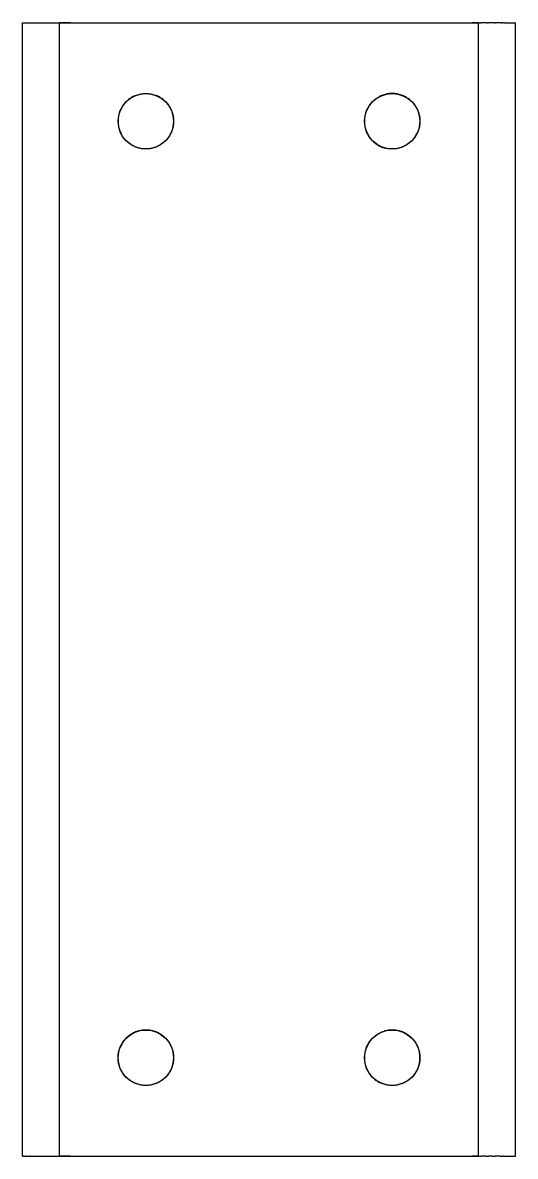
# Model space of a CAD drawing. Header units: millimetres. Extents: x -65 to 170, y -225 to 20.
# Drawn here: x 130 to 170, y -170 to -78 of the extents above; entities that cross this region are included whole.
import ezdxf

# ---------------------------------------------------------------- set-up
doc = ezdxf.new("R2010")
doc.units = ezdxf.units.MM
doc.layers.add('SIDE_YZ', color=7, linetype='Continuous')

msp = doc.modelspace()

# ---------------------------------------------------------------- linework, layer by layer
for centre in [(140, -86), (140, -86), (160, -86), (160, -86), (140, -162), (140, -162), (160, -162), (160, -162)]:
    msp.add_circle(centre, 2.25)
at = {"layer": 'SIDE_YZ'}
for p, q in [((130, -170), (130, -78)), ((130, -78), (130.002, -78)), ((130.002, -78), (130.009, -78)), ((130.009, -78), (130.021, -78)), ((130.021, -78), (130.037, -78)), ((130.037, -78), (130.058, -78)), ((130.058, -78), (130.083, -78)), ((130.083, -78), (130.113, -78)), ((130.113, -78), (130.147, -78)), ((130.147, -78), (130.185, -78)), ((130.185, -78), (130.228, -78)), ((130.228, -78), (130.276, -78)), ((130.276, -78), (130.327, -78)), ((130.327, -78), (130.383, -78)), ((130.383, -78), (130.442, -78)), ((130.442, -78), (130.506, -78)), ((130.506, -78), (130.573, -78)), ((130.573, -78), (130.644, -78)), ((130.644, -78), (130.719, -78)), ((130.719, -78), (130.797, -78)), ((130.797, -78), (130.879, -78)), ((130.879, -78), (130.964, -78)), ((130.964, -78), (131.052, -78)), ((131.052, -78), (131.143, -78)), ((131.143, -78), (131.237, -78)), ((131.237, -78), (131.333, -78)), ((131.333, -78), (131.433, -78)), ((131.433, -78), (131.534, -78)), ((131.534, -78), (131.638, -78)), ((131.638, -78), (131.744, -78)), ((131.744, -78), (131.852, -78)), ((131.852, -78), (131.962, -78)), ((131.962, -78), (132.073, -78)), ((132.073, -78), (132.186, -78)), ((132.186, -78), (132.3, -78)), ((132.3, -78), (132.415, -78)), ((132.415, -78), (132.531, -78)), ((132.531, -78), (132.647, -78)), ((132.647, -78), (132.765, -78)), ((132.765, -78), (132.882, -78)), ((132.882, -78), (133, -78)), ((133, -170), (133, -78)), ((133.002, -78), (133, -78)), ((133, -78), (167, -78)), ((133.009, -78), (133.002, -78)), ((133.021, -78), (133.009, -78)), ((133.037, -78), (133.021, -78)), ((133.058, -78), (133.037, -78)), ((133.083, -78), (133.058, -78)), ((133.113, -78), (133.083, -78)), ((133.147, -78), (133.113, -78)), ((133.185, -78), (133.147, -78)), ((133.228, -78), (133.185, -78)), ((133.276, -78), (133.228, -78)), ((133.327, -78), (133.276, -78)), ((133.383, -78), (133.327, -78)), ((133.442, -78), (133.383, -78)), ((133.506, -78), (133.442, -78)), ((133.573, -78), (133.506, -78)), ((133.644, -78), (133.573, -78)), ((133.719, -78), (133.644, -78)), ((133.797, -78), (133.719, -78)), ((133.879, -78), (133.797, -78)), ((133.879, -78), (133.964, -78)), ((133.964, -78), (134.052, -78)), ((134.052, -78), (134.143, -78)), ((134.143, -78), (134.237, -78)), ((134.237, -78), (134.333, -78)), ((134.333, -78), (134.433, -78)), ((134.433, -78), (134.534, -78)), ((134.534, -78), (134.638, -78)), ((134.638, -78), (134.744, -78)), ((134.744, -78), (134.852, -78)), ((134.852, -78), (134.962, -78)), ((134.962, -78), (135.073, -78)), ((135.073, -78), (135.186, -78)), ((135.186, -78), (135.3, -78)), ((135.3, -78), (135.415, -78)), ((135.415, -78), (135.531, -78)), ((135.531, -78), (135.647, -78)), ((135.647, -78), (135.765, -78)), ((135.765, -78), (135.882, -78)), ((135.882, -78), (136, -78)), ((136, -78), (164, -78)), ((164, -78), (164.118, -78)), ((164.118, -78), (164.235, -78)), ((164.235, -78), (164.353, -78)), ((164.353, -78), (164.469, -78)), ((164.469, -78), (164.585, -78)), ((164.585, -78), (164.7, -78)), ((164.7, -78), (164.814, -78)), ((164.814, -78), (164.927, -78)), ((164.927, -78), (165.038, -78)), ((165.038, -78), (165.148, -78)), ((165.148, -78), (165.256, -78)), ((165.256, -78), (165.362, -78)), ((165.362, -78), (165.466, -78)), ((165.466, -78), (165.567, -78)), ((165.567, -78), (165.667, -78)), ((165.667, -78), (165.763, -78)), ((165.763, -78), (165.857, -78)), ((165.857, -78), (165.948, -78)), ((165.948, -78), (166.036, -78)), ((166.036, -78), (166.121, -78)), ((166.121, -78), (166.203, -78)), ((166.203, -78), (166.281, -78)), ((166.281, -78), (166.356, -78)), ((166.356, -78), (166.427, -78)), ((166.427, -78), (166.494, -78)), ((166.558, -78), (166.494, -78)), ((166.617, -78), (166.558, -78)), ((166.673, -78), (166.617, -78)), ((166.724, -78), (166.673, -78)), ((166.772, -78), (166.724, -78)), ((166.815, -78), (166.772, -78)), ((166.853, -78), (166.815, -78)), ((166.887, -78), (166.853, -78)), ((166.917, -78), (166.887, -78)), ((166.942, -78), (166.917, -78)), ((166.963, -78), (166.942, -78)), ((166.979, -78), (166.963, -78)), ((166.991, -78), (166.979, -78)), ((166.998, -78), (166.991, -78)), ((166.998, -78), (167, -78)), ((167, -78), (167.118, -78)), ((167, -170), (167, -78)), ((167.118, -78), (167.235, -78)), ((167.353, -78), (167.235, -78)), ((167.469, -78), (167.353, -78)), ((167.585, -78), (167.469, -78)), ((167.7, -78), (167.585, -78)), ((167.7, -78), (167.814, -78)), ((167.927, -78), (167.814, -78)), ((168.038, -78), (167.927, -78)), ((168.148, -78), (168.038, -78)), ((168.256, -78), (168.148, -78)), ((168.256, -78), (168.362, -78)), ((168.466, -78), (168.362, -78)), ((168.567, -78), (168.466, -78)), ((168.667, -78), (168.567, -78)), ((168.763, -78), (168.667, -78)), ((168.857, -78), (168.763, -78)), ((168.857, -78), (168.948, -78)), ((169.036, -78), (168.948, -78)), ((169.121, -78), (169.036, -78)), ((169.121, -78), (169.203, -78)), ((169.203, -78), (169.281, -78)), ((169.281, -78), (169.356, -78)), ((169.356, -78), (169.427, -78)), ((169.427, -78), (169.494, -78)), ((169.494, -78), (169.558, -78)), ((169.558, -78), (169.617, -78)), ((169.617, -78), (169.673, -78)), ((169.673, -78), (169.724, -78)), ((169.724, -78), (169.772, -78)), ((169.772, -78), (169.815, -78)), ((169.815, -78), (169.853, -78)), ((169.853, -78), (169.887, -78)), ((169.887, -78), (169.917, -78)), ((169.917, -78), (169.942, -78)), ((169.942, -78), (169.963, -78)), ((169.963, -78), (169.979, -78)), ((169.979, -78), (169.991, -78)), ((169.991, -78), (169.998, -78)), ((169.998, -78), (170, -78)), ((170, -170), (170, -78)), ((138.245, -84.592), (138.19, -84.663)), ((138.302, -84.523), (138.245, -84.592)), ((138.362, -84.457), (138.302, -84.523)), ((138.425, -84.393), (138.362, -84.457)), ((138.49, -84.332), (138.425, -84.393)), ((138.558, -84.273), (138.49, -84.332)), ((138.627, -84.217), (138.558, -84.273)), ((138.699, -84.164), (138.627, -84.217)), ((138.773, -84.114), (138.699, -84.164)), ((138.849, -84.067), (138.773, -84.114)), ((138.927, -84.022), (138.849, -84.067)), ((139.007, -83.981), (138.927, -84.022)), ((139.088, -83.943), (139.007, -83.981)), ((139.088, -83.943), (139.17, -83.909)), ((139.17, -83.909), (139.254, -83.877)), ((139.254, -83.877), (139.339, -83.849)), ((139.339, -83.849), (139.425, -83.825)), ((139.425, -83.825), (139.512, -83.804)), ((139.512, -83.804), (139.6, -83.786)), ((139.6, -83.786), (139.688, -83.772)), ((139.688, -83.772), (139.777, -83.761)), ((139.777, -83.761), (139.866, -83.754)), ((139.866, -83.754), (139.955, -83.75)), ((139.955, -83.75), (140.045, -83.75)), ((140.045, -83.75), (140.134, -83.754)), ((140.134, -83.754), (140.223, -83.761)), ((140.223, -83.761), (140.312, -83.772)), ((140.312, -83.772), (140.4, -83.786)), ((140.4, -83.786), (140.488, -83.804)), ((140.488, -83.804), (140.575, -83.825)), ((140.575, -83.825), (140.661, -83.849)), ((140.661, -83.849), (140.746, -83.877)), ((140.746, -83.877), (140.83, -83.909)), ((140.912, -83.943), (140.83, -83.909)), ((140.993, -83.981), (140.912, -83.943)), ((141.073, -84.022), (140.993, -83.981)), ((141.151, -84.067), (141.073, -84.022)), ((141.227, -84.114), (141.151, -84.067)), ((141.301, -84.164), (141.227, -84.114)), ((141.373, -84.217), (141.301, -84.164)), ((141.442, -84.273), (141.373, -84.217)), ((141.51, -84.332), (141.442, -84.273)), ((141.575, -84.393), (141.51, -84.332)), ((141.575, -84.393), (141.638, -84.457)), ((141.638, -84.457), (141.698, -84.523)), ((141.698, -84.523), (141.755, -84.592)), ((141.755, -84.592), (141.81, -84.663)), ((158.245, -84.592), (158.19, -84.663)), ((158.302, -84.523), (158.245, -84.592)), ((158.362, -84.457), (158.302, -84.523)), ((158.425, -84.393), (158.362, -84.457)), ((158.425, -84.393), (158.49, -84.332)), ((158.49, -84.332), (158.558, -84.273)), ((158.558, -84.273), (158.627, -84.217)), ((158.627, -84.217), (158.699, -84.164)), ((158.699, -84.164), (158.773, -84.114)), ((158.773, -84.114), (158.849, -84.067)), ((158.849, -84.067), (158.927, -84.022)), ((158.927, -84.022), (159.007, -83.981)), ((159.088, -83.943), (159.007, -83.981)), ((159.17, -83.909), (159.088, -83.943)), ((159.254, -83.877), (159.17, -83.909)), ((159.339, -83.849), (159.254, -83.877)), ((159.425, -83.825), (159.339, -83.849)), ((159.512, -83.804), (159.425, -83.825)), ((159.6, -83.786), (159.512, -83.804)), ((159.688, -83.772), (159.6, -83.786)), ((159.777, -83.761), (159.688, -83.772)), ((159.866, -83.754), (159.777, -83.761)), ((159.955, -83.75), (159.866, -83.754)), ((160.045, -83.75), (159.955, -83.75)), ((160.134, -83.754), (160.045, -83.75)), ((160.223, -83.761), (160.134, -83.754)), ((160.312, -83.772), (160.223, -83.761)), ((160.4, -83.786), (160.312, -83.772)), ((160.488, -83.804), (160.4, -83.786)), ((160.575, -83.825), (160.488, -83.804)), ((160.661, -83.849), (160.575, -83.825)), ((160.746, -83.877), (160.661, -83.849)), ((160.83, -83.909), (160.746, -83.877)), ((160.912, -83.943), (160.83, -83.909)), ((160.993, -83.981), (160.912, -83.943)), ((161.073, -84.022), (160.993, -83.981)), ((161.151, -84.067), (161.073, -84.022)), ((161.227, -84.114), (161.151, -84.067)), ((161.301, -84.164), (161.227, -84.114)), ((161.373, -84.217), (161.301, -84.164)), ((161.442, -84.273), (161.373, -84.217)), ((161.51, -84.332), (161.442, -84.273)), ((161.575, -84.393), (161.51, -84.332)), ((161.638, -84.457), (161.575, -84.393)), ((161.638, -84.457), (161.698, -84.523)), ((161.698, -84.523), (161.755, -84.592)), ((161.755, -84.592), (161.81, -84.663)), ((137.794, -85.556), (137.778, -85.644)), ((137.814, -85.468), (137.794, -85.556)), ((137.837, -85.382), (137.814, -85.468)), ((137.863, -85.296), (137.837, -85.382)), ((137.893, -85.212), (137.863, -85.296)), ((137.926, -85.129), (137.893, -85.212)), ((137.962, -85.047), (137.926, -85.129)), ((138.001, -84.967), (137.962, -85.047)), ((138.044, -84.888), (138.001, -84.967)), ((138.09, -84.811), (138.044, -84.888)), ((138.139, -84.736), (138.09, -84.811)), ((138.19, -84.663), (138.139, -84.736)), ((141.81, -84.663), (141.861, -84.736)), ((141.861, -84.736), (141.91, -84.811)), ((141.91, -84.811), (141.956, -84.888)), ((141.956, -84.888), (141.999, -84.967)), ((141.999, -84.967), (142.038, -85.047)), ((142.038, -85.047), (142.074, -85.129)), ((142.074, -85.129), (142.107, -85.212)), ((142.107, -85.212), (142.137, -85.296)), ((142.137, -85.296), (142.163, -85.382)), ((142.163, -85.382), (142.186, -85.468)), ((142.186, -85.468), (142.206, -85.556)), ((142.206, -85.556), (142.222, -85.644)), ((157.794, -85.556), (157.778, -85.644)), ((157.814, -85.468), (157.794, -85.556)), ((157.837, -85.382), (157.814, -85.468)), ((157.863, -85.296), (157.837, -85.382)), ((157.893, -85.212), (157.863, -85.296)), ((157.926, -85.129), (157.893, -85.212)), ((157.962, -85.047), (157.926, -85.129)), ((158.001, -84.967), (157.962, -85.047)), ((158.044, -84.888), (158.001, -84.967)), ((158.09, -84.811), (158.044, -84.888)), ((158.139, -84.736), (158.09, -84.811)), ((158.19, -84.663), (158.139, -84.736)), ((161.81, -84.663), (161.861, -84.736)), ((161.861, -84.736), (161.91, -84.811)), ((161.91, -84.811), (161.956, -84.888)), ((161.956, -84.888), (161.999, -84.967)), ((161.999, -84.967), (162.038, -85.047)), ((162.038, -85.047), (162.074, -85.129)), ((162.074, -85.129), (162.107, -85.212)), ((162.107, -85.212), (162.137, -85.296)), ((162.137, -85.296), (162.163, -85.382)), ((162.163, -85.382), (162.186, -85.468)), ((162.186, -85.468), (162.206, -85.556)), ((162.206, -85.556), (162.222, -85.644)), ((137.752, -85.911), (137.75, -86)), ((137.75, -86), (137.752, -86.089)), ((137.757, -85.821), (137.752, -85.911)), ((137.752, -86.089), (137.757, -86.179)), ((137.766, -85.732), (137.757, -85.821)), ((137.757, -86.179), (137.766, -86.268)), ((137.778, -85.644), (137.766, -85.732)), ((137.766, -86.268), (137.778, -86.356)), ((137.778, -86.356), (137.794, -86.444)), ((137.794, -86.444), (137.814, -86.532)), ((142.206, -86.444), (142.186, -86.532)), ((142.222, -86.356), (142.206, -86.444)), ((142.222, -85.644), (142.234, -85.732)), ((142.234, -86.268), (142.222, -86.356)), ((142.234, -85.732), (142.243, -85.821)), ((142.243, -86.179), (142.234, -86.268)), ((142.243, -85.821), (142.248, -85.911)), ((142.248, -86.089), (142.243, -86.179)), ((142.248, -85.911), (142.25, -86)), ((142.25, -86), (142.248, -86.089)), ((157.752, -85.911), (157.75, -86)), ((157.75, -86), (157.752, -86.089)), ((157.757, -85.821), (157.752, -85.911)), ((157.752, -86.089), (157.757, -86.179)), ((157.766, -85.732), (157.757, -85.821)), ((157.757, -86.179), (157.766, -86.268)), ((157.778, -85.644), (157.766, -85.732)), ((157.766, -86.268), (157.778, -86.356)), ((157.778, -86.356), (157.794, -86.444)), ((157.794, -86.444), (157.814, -86.532)), ((162.206, -86.444), (162.186, -86.532)), ((162.222, -86.356), (162.206, -86.444)), ((162.222, -85.644), (162.234, -85.732)), ((162.234, -86.268), (162.222, -86.356)), ((162.234, -85.732), (162.243, -85.821)), ((162.243, -86.179), (162.234, -86.268)), ((162.243, -85.821), (162.248, -85.911)), ((162.248, -86.089), (162.243, -86.179)), ((162.248, -85.911), (162.25, -86)), ((162.25, -86), (162.248, -86.089)), ((137.814, -86.532), (137.837, -86.618)), ((137.837, -86.618), (137.863, -86.704)), ((137.863, -86.704), (137.893, -86.788)), ((137.893, -86.788), (137.926, -86.871)), ((137.926, -86.871), (137.962, -86.953)), ((137.962, -86.953), (138.001, -87.033)), ((138.044, -87.112), (138.001, -87.033)), ((138.09, -87.189), (138.044, -87.112)), ((138.139, -87.264), (138.09, -87.189)), ((138.19, -87.337), (138.139, -87.264)), ((138.245, -87.408), (138.19, -87.337)), ((141.81, -87.337), (141.755, -87.408)), ((141.861, -87.264), (141.81, -87.337)), ((141.91, -87.189), (141.861, -87.264)), ((141.956, -87.112), (141.91, -87.189)), ((141.999, -87.033), (141.956, -87.112)), ((142.038, -86.953), (141.999, -87.033)), ((142.074, -86.871), (142.038, -86.953)), ((142.107, -86.788), (142.074, -86.871)), ((142.137, -86.704), (142.107, -86.788)), ((142.163, -86.618), (142.137, -86.704)), ((142.186, -86.532), (142.163, -86.618)), ((157.814, -86.532), (157.837, -86.618)), ((157.837, -86.618), (157.863, -86.704)), ((157.863, -86.704), (157.893, -86.788)), ((157.893, -86.788), (157.926, -86.871)), ((157.926, -86.871), (157.962, -86.953)), ((157.962, -86.953), (158.001, -87.033)), ((158.001, -87.033), (158.044, -87.112)), ((158.044, -87.112), (158.09, -87.189)), ((158.09, -87.189), (158.139, -87.264)), ((158.139, -87.264), (158.19, -87.337)), ((158.19, -87.337), (158.245, -87.408)), ((161.755, -87.408), (161.81, -87.337)), ((161.81, -87.337), (161.861, -87.264)), ((161.861, -87.264), (161.91, -87.189)), ((161.91, -87.189), (161.956, -87.112)), ((161.956, -87.112), (161.999, -87.033)), ((162.038, -86.953), (161.999, -87.033)), ((162.074, -86.871), (162.038, -86.953)), ((162.107, -86.788), (162.074, -86.871)), ((162.137, -86.704), (162.107, -86.788)), ((162.163, -86.618), (162.137, -86.704)), ((162.186, -86.532), (162.163, -86.618)), ((138.302, -87.477), (138.245, -87.408)), ((138.362, -87.543), (138.302, -87.477)), ((138.425, -87.607), (138.362, -87.543)), ((138.49, -87.668), (138.425, -87.607)), ((138.558, -87.727), (138.49, -87.668)), ((138.627, -87.783), (138.558, -87.727)), ((138.699, -87.836), (138.627, -87.783)), ((138.773, -87.886), (138.699, -87.836)), ((138.849, -87.933), (138.773, -87.886)), ((138.927, -87.978), (138.849, -87.933)), ((139.007, -88.019), (138.927, -87.978)), ((139.088, -88.057), (139.007, -88.019)), ((139.17, -88.091), (139.088, -88.057)), ((139.254, -88.123), (139.17, -88.091)), ((139.339, -88.151), (139.254, -88.123)), ((139.425, -88.175), (139.339, -88.151)), ((139.512, -88.196), (139.425, -88.175)), ((139.6, -88.214), (139.512, -88.196)), ((139.688, -88.228), (139.6, -88.214)), ((139.777, -88.239), (139.688, -88.228)), ((139.866, -88.246), (139.777, -88.239)), ((139.955, -88.25), (139.866, -88.246)), ((140.045, -88.25), (139.955, -88.25)), ((140.134, -88.246), (140.045, -88.25)), ((140.223, -88.239), (140.134, -88.246)), ((140.312, -88.228), (140.223, -88.239)), ((140.4, -88.214), (140.312, -88.228)), ((140.488, -88.196), (140.4, -88.214)), ((140.575, -88.175), (140.488, -88.196)), ((140.661, -88.151), (140.575, -88.175)), ((140.746, -88.123), (140.661, -88.151)), ((140.83, -88.091), (140.746, -88.123)), ((140.912, -88.057), (140.83, -88.091)), ((140.993, -88.019), (140.912, -88.057)), ((141.073, -87.978), (140.993, -88.019)), ((141.151, -87.933), (141.073, -87.978)), ((141.227, -87.886), (141.151, -87.933)), ((141.301, -87.836), (141.227, -87.886)), ((141.373, -87.783), (141.301, -87.836)), ((141.442, -87.727), (141.373, -87.783)), ((141.51, -87.668), (141.442, -87.727)), ((141.575, -87.607), (141.51, -87.668)), ((141.638, -87.543), (141.575, -87.607)), ((141.698, -87.477), (141.638, -87.543)), ((141.755, -87.408), (141.698, -87.477)), ((158.245, -87.408), (158.302, -87.477)), ((158.302, -87.477), (158.362, -87.543)), ((158.362, -87.543), (158.425, -87.607)), ((158.425, -87.607), (158.49, -87.668)), ((158.49, -87.668), (158.558, -87.727)), ((158.558, -87.727), (158.627, -87.783)), ((158.627, -87.783), (158.699, -87.836)), ((158.699, -87.836), (158.773, -87.886)), ((158.773, -87.886), (158.849, -87.933)), ((158.849, -87.933), (158.927, -87.978)), ((158.927, -87.978), (159.007, -88.019)), ((159.007, -88.019), (159.088, -88.057)), ((159.088, -88.057), (159.17, -88.091)), ((159.17, -88.091), (159.254, -88.123)), ((159.254, -88.123), (159.339, -88.151)), ((159.339, -88.151), (159.425, -88.175)), ((159.425, -88.175), (159.512, -88.196)), ((159.6, -88.214), (159.512, -88.196)), ((159.688, -88.228), (159.6, -88.214)), ((159.777, -88.239), (159.688, -88.228)), ((159.866, -88.246), (159.777, -88.239)), ((159.955, -88.25), (159.866, -88.246)), ((160.045, -88.25), (159.955, -88.25)), ((160.134, -88.246), (160.045, -88.25)), ((160.223, -88.239), (160.134, -88.246)), ((160.312, -88.228), (160.223, -88.239)), ((160.4, -88.214), (160.312, -88.228)), ((160.488, -88.196), (160.4, -88.214)), ((160.575, -88.175), (160.488, -88.196)), ((160.661, -88.151), (160.575, -88.175)), ((160.746, -88.123), (160.661, -88.151)), ((160.83, -88.091), (160.746, -88.123)), ((160.912, -88.057), (160.83, -88.091)), ((160.993, -88.019), (160.912, -88.057)), ((161.073, -87.978), (160.993, -88.019)), ((161.151, -87.933), (161.073, -87.978)), ((161.227, -87.886), (161.151, -87.933)), ((161.301, -87.836), (161.227, -87.886)), ((161.373, -87.783), (161.301, -87.836)), ((161.442, -87.727), (161.373, -87.783)), ((161.51, -87.668), (161.442, -87.727)), ((161.575, -87.607), (161.51, -87.668)), ((161.575, -87.607), (161.638, -87.543)), ((161.638, -87.543), (161.698, -87.477)), ((161.698, -87.477), (161.755, -87.408)), ((138.849, -160.067), (138.773, -160.114)), ((138.927, -160.022), (138.849, -160.067)), ((139.007, -159.981), (138.927, -160.022)), ((139.088, -159.943), (139.007, -159.981)), ((139.17, -159.909), (139.088, -159.943)), ((139.254, -159.877), (139.17, -159.909)), ((139.339, -159.849), (139.254, -159.877)), ((139.425, -159.825), (139.339, -159.849)), ((139.512, -159.804), (139.425, -159.825)), ((139.6, -159.786), (139.512, -159.804)), ((139.688, -159.772), (139.6, -159.786)), ((139.777, -159.761), (139.688, -159.772)), ((139.866, -159.754), (139.777, -159.761)), ((139.955, -159.75), (139.866, -159.754)), ((140.045, -159.75), (139.955, -159.75)), ((140.134, -159.754), (140.045, -159.75)), ((140.223, -159.761), (140.134, -159.754)), ((140.312, -159.772), (140.223, -159.761)), ((140.4, -159.786), (140.312, -159.772)), ((140.488, -159.804), (140.4, -159.786)), ((140.575, -159.825), (140.488, -159.804)), ((140.661, -159.849), (140.575, -159.825)), ((140.746, -159.877), (140.661, -159.849)), ((140.83, -159.909), (140.746, -159.877)), ((140.912, -159.943), (140.83, -159.909)), ((140.993, -159.981), (140.912, -159.943)), ((141.073, -160.022), (140.993, -159.981)), ((141.151, -160.067), (141.073, -160.022)), ((141.227, -160.114), (141.151, -160.067)), ((158.773, -160.114), (158.849, -160.067)), ((158.849, -160.067), (158.927, -160.022)), ((158.927, -160.022), (159.007, -159.981)), ((159.007, -159.981), (159.088, -159.943)), ((159.088, -159.943), (159.17, -159.909)), ((159.17, -159.909), (159.254, -159.877)), ((159.254, -159.877), (159.339, -159.849)), ((159.425, -159.825), (159.339, -159.849)), ((159.512, -159.804), (159.425, -159.825)), ((159.6, -159.786), (159.512, -159.804)), ((159.688, -159.772), (159.6, -159.786)), ((159.777, -159.761), (159.688, -159.772)), ((159.866, -159.754), (159.777, -159.761)), ((159.955, -159.75), (159.866, -159.754)), ((160.045, -159.75), (159.955, -159.75)), ((160.134, -159.754), (160.045, -159.75)), ((160.223, -159.761), (160.134, -159.754)), ((160.312, -159.772), (160.223, -159.761)), ((160.4, -159.786), (160.312, -159.772)), ((160.488, -159.804), (160.4, -159.786)), ((160.575, -159.825), (160.488, -159.804)), ((160.661, -159.849), (160.575, -159.825)), ((160.746, -159.877), (160.661, -159.849)), ((160.83, -159.909), (160.746, -159.877)), ((160.912, -159.943), (160.83, -159.909)), ((160.993, -159.981), (160.912, -159.943)), ((161.073, -160.022), (160.993, -159.981)), ((161.151, -160.067), (161.073, -160.022)), ((161.227, -160.114), (161.151, -160.067)), ((138.001, -160.967), (137.962, -161.047)), ((138.044, -160.888), (138.001, -160.967)), ((138.09, -160.811), (138.044, -160.888)), ((138.139, -160.736), (138.09, -160.811)), ((138.19, -160.663), (138.139, -160.736)), ((138.245, -160.592), (138.19, -160.663)), ((138.302, -160.523), (138.245, -160.592)), ((138.362, -160.457), (138.302, -160.523)), ((138.425, -160.393), (138.362, -160.457)), ((138.49, -160.332), (138.425, -160.393)), ((138.558, -160.273), (138.49, -160.332)), ((138.627, -160.217), (138.558, -160.273)), ((138.699, -160.164), (138.627, -160.217)), ((138.773, -160.114), (138.699, -160.164)), ((141.301, -160.164), (141.227, -160.114)), ((141.373, -160.217), (141.301, -160.164)), ((141.442, -160.273), (141.373, -160.217)), ((141.51, -160.332), (141.442, -160.273)), ((141.575, -160.393), (141.51, -160.332)), ((141.575, -160.393), (141.638, -160.457)), ((141.638, -160.457), (141.698, -160.523)), ((141.698, -160.523), (141.755, -160.592)), ((141.755, -160.592), (141.81, -160.663)), ((141.81, -160.663), (141.861, -160.736)), ((141.861, -160.736), (141.91, -160.811)), ((141.91, -160.811), (141.956, -160.888)), ((141.956, -160.888), (141.999, -160.967)), ((141.999, -160.967), (142.038, -161.047)), ((158.001, -160.967), (157.962, -161.047)), ((158.044, -160.888), (158.001, -160.967)), ((158.09, -160.811), (158.044, -160.888)), ((158.139, -160.736), (158.09, -160.811)), ((158.19, -160.663), (158.139, -160.736)), ((158.245, -160.592), (158.19, -160.663)), ((158.302, -160.523), (158.245, -160.592)), ((158.362, -160.457), (158.302, -160.523)), ((158.425, -160.393), (158.362, -160.457)), ((158.425, -160.393), (158.49, -160.332)), ((158.49, -160.332), (158.558, -160.273)), ((158.558, -160.273), (158.627, -160.217)), ((158.627, -160.217), (158.699, -160.164)), ((158.699, -160.164), (158.773, -160.114)), ((161.301, -160.164), (161.227, -160.114)), ((161.373, -160.217), (161.301, -160.164)), ((161.442, -160.273), (161.373, -160.217)), ((161.51, -160.332), (161.442, -160.273)), ((161.575, -160.393), (161.51, -160.332)), ((161.575, -160.393), (161.638, -160.457)), ((161.638, -160.457), (161.698, -160.523)), ((161.698, -160.523), (161.755, -160.592)), ((161.755, -160.592), (161.81, -160.663)), ((161.81, -160.663), (161.861, -160.736)), ((161.861, -160.736), (161.91, -160.811)), ((161.91, -160.811), (161.956, -160.888)), ((161.956, -160.888), (161.999, -160.967)), ((161.999, -160.967), (162.038, -161.047)), ((137.75, -162), (137.752, -161.911)), ((137.752, -161.911), (137.757, -161.821)), ((137.757, -161.821), (137.766, -161.732)), ((137.766, -161.732), (137.778, -161.644)), ((137.778, -161.644), (137.794, -161.556)), ((137.794, -161.556), (137.814, -161.468)), ((137.814, -161.468), (137.837, -161.382)), ((137.837, -161.382), (137.863, -161.296)), ((137.863, -161.296), (137.893, -161.212)), ((137.893, -161.212), (137.926, -161.129)), ((137.962, -161.047), (137.926, -161.129)), ((142.038, -161.047), (142.074, -161.129)), ((142.074, -161.129), (142.107, -161.212)), ((142.107, -161.212), (142.137, -161.296)), ((142.137, -161.296), (142.163, -161.382)), ((142.163, -161.382), (142.186, -161.468)), ((142.186, -161.468), (142.206, -161.556)), ((142.206, -161.556), (142.222, -161.644)), ((142.222, -161.644), (142.234, -161.732)), ((142.234, -161.732), (142.243, -161.821)), ((142.243, -161.821), (142.248, -161.911)), ((142.248, -161.911), (142.25, -162)), ((157.752, -161.911), (157.75, -162)), ((157.757, -161.821), (157.752, -161.911)), ((157.766, -161.732), (157.757, -161.821)), ((157.778, -161.644), (157.766, -161.732)), ((157.794, -161.556), (157.778, -161.644)), ((157.814, -161.468), (157.794, -161.556)), ((157.837, -161.382), (157.814, -161.468)), ((157.863, -161.296), (157.837, -161.382)), ((157.893, -161.212), (157.863, -161.296)), ((157.926, -161.129), (157.893, -161.212)), ((157.962, -161.047), (157.926, -161.129)), ((162.038, -161.047), (162.074, -161.129)), ((162.074, -161.129), (162.107, -161.212)), ((162.107, -161.212), (162.137, -161.296)), ((162.137, -161.296), (162.163, -161.382)), ((162.163, -161.382), (162.186, -161.468)), ((162.186, -161.468), (162.206, -161.556)), ((162.206, -161.556), (162.222, -161.644)), ((162.222, -161.644), (162.234, -161.732)), ((162.234, -161.732), (162.243, -161.821)), ((162.243, -161.821), (162.248, -161.911)), ((162.25, -162), (162.248, -161.911)), ((137.752, -162.089), (137.75, -162)), ((137.757, -162.179), (137.752, -162.089)), ((137.766, -162.268), (137.757, -162.179)), ((137.778, -162.356), (137.766, -162.268)), ((137.794, -162.444), (137.778, -162.356)), ((137.814, -162.532), (137.794, -162.444)), ((137.837, -162.618), (137.814, -162.532)), ((137.863, -162.704), (137.837, -162.618)), ((137.893, -162.788), (137.863, -162.704)), ((137.926, -162.871), (137.893, -162.788)), ((142.107, -162.788), (142.074, -162.871)), ((142.137, -162.704), (142.107, -162.788)), ((142.163, -162.618), (142.137, -162.704)), ((142.186, -162.532), (142.163, -162.618)), ((142.206, -162.444), (142.186, -162.532)), ((142.222, -162.356), (142.206, -162.444)), ((142.234, -162.268), (142.222, -162.356)), ((142.243, -162.179), (142.234, -162.268)), ((142.248, -162.089), (142.243, -162.179)), ((142.25, -162), (142.248, -162.089)), ((157.75, -162), (157.752, -162.089)), ((157.752, -162.089), (157.757, -162.179)), ((157.757, -162.179), (157.766, -162.268)), ((157.766, -162.268), (157.778, -162.356)), ((157.778, -162.356), (157.794, -162.444)), ((157.794, -162.444), (157.814, -162.532)), ((157.814, -162.532), (157.837, -162.618)), ((157.837, -162.618), (157.863, -162.704)), ((157.863, -162.704), (157.893, -162.788)), ((157.893, -162.788), (157.926, -162.871)), ((162.107, -162.788), (162.074, -162.871)), ((162.137, -162.704), (162.107, -162.788)), ((162.163, -162.618), (162.137, -162.704)), ((162.186, -162.532), (162.163, -162.618)), ((162.206, -162.444), (162.186, -162.532)), ((162.222, -162.356), (162.206, -162.444)), ((162.234, -162.268), (162.222, -162.356)), ((162.243, -162.179), (162.234, -162.268)), ((162.248, -162.089), (162.243, -162.179)), ((162.248, -162.089), (162.25, -162)), ((137.962, -162.953), (137.926, -162.871)), ((138.001, -163.033), (137.962, -162.953)), ((138.044, -163.112), (138.001, -163.033)), ((138.09, -163.189), (138.044, -163.112)), ((138.139, -163.264), (138.09, -163.189)), ((138.19, -163.337), (138.139, -163.264)), ((138.245, -163.408), (138.19, -163.337)), ((138.302, -163.477), (138.245, -163.408)), ((138.362, -163.543), (138.302, -163.477)), ((138.425, -163.607), (138.362, -163.543)), ((138.49, -163.668), (138.425, -163.607)), ((138.558, -163.727), (138.49, -163.668)), ((138.627, -163.783), (138.558, -163.727)), ((141.442, -163.727), (141.373, -163.783)), ((141.51, -163.668), (141.442, -163.727)), ((141.575, -163.607), (141.51, -163.668)), ((141.638, -163.543), (141.575, -163.607)), ((141.698, -163.477), (141.638, -163.543)), ((141.755, -163.408), (141.698, -163.477)), ((141.81, -163.337), (141.755, -163.408)), ((141.861, -163.264), (141.81, -163.337)), ((141.91, -163.189), (141.861, -163.264)), ((141.956, -163.112), (141.91, -163.189)), ((141.999, -163.033), (141.956, -163.112)), ((142.038, -162.953), (141.999, -163.033)), ((142.074, -162.871), (142.038, -162.953)), ((157.926, -162.871), (157.962, -162.953)), ((157.962, -162.953), (158.001, -163.033)), ((158.001, -163.033), (158.044, -163.112)), ((158.044, -163.112), (158.09, -163.189)), ((158.09, -163.189), (158.139, -163.264)), ((158.139, -163.264), (158.19, -163.337)), ((158.19, -163.337), (158.245, -163.408)), ((158.245, -163.408), (158.302, -163.477)), ((158.302, -163.477), (158.362, -163.543)), ((158.362, -163.543), (158.425, -163.607)), ((158.425, -163.607), (158.49, -163.668)), ((158.49, -163.668), (158.558, -163.727)), ((158.558, -163.727), (158.627, -163.783)), ((161.442, -163.727), (161.373, -163.783)), ((161.51, -163.668), (161.442, -163.727)), ((161.575, -163.607), (161.51, -163.668)), ((161.638, -163.543), (161.575, -163.607)), ((161.698, -163.477), (161.638, -163.543)), ((161.755, -163.408), (161.698, -163.477)), ((161.81, -163.337), (161.755, -163.408)), ((161.861, -163.264), (161.81, -163.337)), ((161.91, -163.189), (161.861, -163.264)), ((161.956, -163.112), (161.91, -163.189)), ((161.999, -163.033), (161.956, -163.112)), ((162.038, -162.953), (161.999, -163.033)), ((162.074, -162.871), (162.038, -162.953)), ((138.699, -163.836), (138.627, -163.783)), ((138.773, -163.886), (138.699, -163.836)), ((138.849, -163.933), (138.773, -163.886)), ((138.927, -163.978), (138.849, -163.933)), ((139.007, -164.019), (138.927, -163.978)), ((139.088, -164.057), (139.007, -164.019)), ((139.17, -164.091), (139.088, -164.057)), ((139.254, -164.123), (139.17, -164.091)), ((139.339, -164.151), (139.254, -164.123)), ((139.425, -164.175), (139.339, -164.151)), ((139.512, -164.196), (139.425, -164.175)), ((139.6, -164.214), (139.512, -164.196)), ((139.688, -164.228), (139.6, -164.214)), ((139.777, -164.239), (139.688, -164.228)), ((139.866, -164.246), (139.777, -164.239)), ((139.955, -164.25), (139.866, -164.246)), ((140.045, -164.25), (139.955, -164.25)), ((140.134, -164.246), (140.045, -164.25)), ((140.223, -164.239), (140.134, -164.246)), ((140.312, -164.228), (140.223, -164.239)), ((140.4, -164.214), (140.312, -164.228)), ((140.488, -164.196), (140.4, -164.214)), ((140.575, -164.175), (140.488, -164.196)), ((140.661, -164.151), (140.575, -164.175)), ((140.746, -164.123), (140.661, -164.151)), ((140.83, -164.091), (140.746, -164.123)), ((140.912, -164.057), (140.83, -164.091)), ((140.993, -164.019), (140.912, -164.057)), ((141.073, -163.978), (140.993, -164.019)), ((141.151, -163.933), (141.073, -163.978)), ((141.227, -163.886), (141.151, -163.933)), ((141.301, -163.836), (141.227, -163.886)), ((141.373, -163.783), (141.301, -163.836)), ((158.627, -163.783), (158.699, -163.836)), ((158.699, -163.836), (158.773, -163.886)), ((158.773, -163.886), (158.849, -163.933)), ((158.849, -163.933), (158.927, -163.978)), ((158.927, -163.978), (159.007, -164.019)), ((159.088, -164.057), (159.007, -164.019)), ((159.17, -164.091), (159.088, -164.057)), ((159.254, -164.123), (159.17, -164.091)), ((159.339, -164.151), (159.254, -164.123)), ((159.425, -164.175), (159.339, -164.151)), ((159.512, -164.196), (159.425, -164.175)), ((159.6, -164.214), (159.512, -164.196)), ((159.688, -164.228), (159.6, -164.214)), ((159.777, -164.239), (159.688, -164.228)), ((159.866, -164.246), (159.777, -164.239)), ((159.955, -164.25), (159.866, -164.246)), ((160.045, -164.25), (159.955, -164.25)), ((160.134, -164.246), (160.045, -164.25)), ((160.223, -164.239), (160.134, -164.246)), ((160.312, -164.228), (160.223, -164.239)), ((160.4, -164.214), (160.312, -164.228)), ((160.488, -164.196), (160.4, -164.214)), ((160.575, -164.175), (160.488, -164.196)), ((160.661, -164.151), (160.575, -164.175)), ((160.746, -164.123), (160.661, -164.151)), ((160.83, -164.091), (160.746, -164.123)), ((160.912, -164.057), (160.83, -164.091)), ((160.993, -164.019), (160.912, -164.057)), ((161.073, -163.978), (160.993, -164.019)), ((161.151, -163.933), (161.073, -163.978)), ((161.227, -163.886), (161.151, -163.933)), ((161.301, -163.836), (161.227, -163.886)), ((161.373, -163.783), (161.301, -163.836)), ((130, -170), (130.002, -170)), ((130.002, -170), (130.009, -170)), ((130.009, -170), (130.021, -170)), ((130.021, -170), (130.037, -170)), ((130.037, -170), (130.058, -170)), ((130.083, -170), (130.058, -170)), ((130.083, -170), (130.113, -170)), ((130.113, -170), (130.147, -170)), ((130.147, -170), (130.185, -170)), ((130.185, -170), (130.228, -170)), ((130.276, -170), (130.228, -170)), ((130.276, -170), (130.327, -170)), ((130.327, -170), (130.383, -170)), ((130.383, -170), (130.442, -170)), ((130.442, -170), (130.506, -170)), ((130.506, -170), (130.573, -170)), ((130.644, -170), (130.573, -170)), ((130.644, -170), (130.719, -170)), ((130.719, -170), (130.797, -170)), ((130.797, -170), (130.879, -170)), ((130.879, -170), (130.964, -170)), ((130.964, -170), (131.052, -170)), ((131.052, -170), (131.143, -170)), ((131.143, -170), (131.237, -170)), ((131.237, -170), (131.333, -170)), ((131.333, -170), (131.433, -170)), ((131.433, -170), (131.534, -170)), ((131.534, -170), (131.638, -170)), ((131.638, -170), (131.744, -170)), ((131.744, -170), (131.852, -170)), ((131.852, -170), (131.962, -170)), ((131.962, -170), (132.073, -170)), ((132.073, -170), (132.186, -170)), ((132.186, -170), (132.3, -170)), ((132.3, -170), (132.415, -170)), ((132.415, -170), (132.531, -170)), ((132.531, -170), (132.647, -170)), ((132.647, -170), (132.765, -170)), ((132.765, -170), (132.882, -170)), ((132.882, -170), (133, -170)), ((133.002, -170), (133, -170)), ((133, -170), (167, -170)), ((133.009, -170), (133.002, -170)), ((133.021, -170), (133.009, -170)), ((133.037, -170), (133.021, -170)), ((133.058, -170), (133.037, -170)), ((133.083, -170), (133.058, -170)), ((133.113, -170), (133.083, -170)), ((133.147, -170), (133.113, -170)), ((133.185, -170), (133.147, -170)), ((133.228, -170), (133.185, -170)), ((133.276, -170), (133.228, -170)), ((133.327, -170), (133.276, -170)), ((133.383, -170), (133.327, -170)), ((133.442, -170), (133.383, -170)), ((133.506, -170), (133.442, -170)), ((133.573, -170), (133.506, -170)), ((133.644, -170), (133.573, -170)), ((133.719, -170), (133.644, -170)), ((133.797, -170), (133.719, -170)), ((133.879, -170), (133.797, -170)), ((133.879, -170), (133.964, -170)), ((133.964, -170), (134.052, -170)), ((134.052, -170), (134.143, -170)), ((134.143, -170), (134.237, -170)), ((134.237, -170), (134.333, -170)), ((134.333, -170), (134.433, -170)), ((134.433, -170), (134.534, -170)), ((134.534, -170), (134.638, -170)), ((134.638, -170), (134.744, -170)), ((134.744, -170), (134.852, -170)), ((134.852, -170), (134.962, -170)), ((134.962, -170), (135.073, -170)), ((135.073, -170), (135.186, -170)), ((135.186, -170), (135.3, -170)), ((135.3, -170), (135.415, -170)), ((135.415, -170), (135.531, -170)), ((135.531, -170), (135.647, -170)), ((135.647, -170), (135.765, -170)), ((135.765, -170), (135.882, -170)), ((135.882, -170), (136, -170)), ((136, -170), (164, -170)), ((164, -170), (164.118, -170)), ((164.118, -170), (164.235, -170)), ((164.235, -170), (164.353, -170)), ((164.353, -170), (164.469, -170)), ((164.469, -170), (164.585, -170)), ((164.585, -170), (164.7, -170)), ((164.7, -170), (164.814, -170)), ((164.814, -170), (164.927, -170)), ((164.927, -170), (165.038, -170)), ((165.038, -170), (165.148, -170)), ((165.148, -170), (165.256, -170)), ((165.256, -170), (165.362, -170)), ((165.362, -170), (165.466, -170)), ((165.466, -170), (165.567, -170)), ((165.567, -170), (165.667, -170)), ((165.667, -170), (165.763, -170)), ((165.763, -170), (165.857, -170)), ((165.857, -170), (165.948, -170)), ((165.948, -170), (166.036, -170)), ((166.036, -170), (166.121, -170)), ((166.121, -170), (166.203, -170)), ((166.203, -170), (166.281, -170)), ((166.281, -170), (166.356, -170)), ((166.356, -170), (166.427, -170)), ((166.427, -170), (166.494, -170)), ((166.558, -170), (166.494, -170)), ((166.617, -170), (166.558, -170)), ((166.673, -170), (166.617, -170)), ((166.724, -170), (166.673, -170)), ((166.772, -170), (166.724, -170)), ((166.815, -170), (166.772, -170)), ((166.853, -170), (166.815, -170)), ((166.887, -170), (166.853, -170)), ((166.917, -170), (166.887, -170)), ((166.942, -170), (166.917, -170)), ((166.963, -170), (166.942, -170)), ((166.979, -170), (166.963, -170)), ((166.991, -170), (166.979, -170)), ((166.998, -170), (166.991, -170)), ((167, -170), (166.998, -170)), ((167, -170), (167.118, -170)), ((167.118, -170), (167.235, -170)), ((167.353, -170), (167.235, -170)), ((167.469, -170), (167.353, -170)), ((167.585, -170), (167.469, -170)), ((167.585, -170), (167.7, -170)), ((167.7, -170), (167.814, -170)), ((167.927, -170), (167.814, -170)), ((168.038, -170), (167.927, -170)), ((168.148, -170), (168.038, -170)), ((168.148, -170), (168.256, -170)), ((168.256, -170), (168.362, -170)), ((168.466, -170), (168.362, -170)), ((168.567, -170), (168.466, -170)), ((168.667, -170), (168.567, -170)), ((168.763, -170), (168.667, -170)), ((168.763, -170), (168.857, -170)), ((168.857, -170), (168.948, -170)), ((169.036, -170), (168.948, -170)), ((169.036, -170), (169.121, -170)), ((169.121, -170), (169.203, -170)), ((169.203, -170), (169.281, -170)), ((169.281, -170), (169.356, -170)), ((169.356, -170), (169.427, -170)), ((169.427, -170), (169.494, -170)), ((169.494, -170), (169.558, -170)), ((169.558, -170), (169.617, -170)), ((169.617, -170), (169.673, -170)), ((169.673, -170), (169.724, -170)), ((169.724, -170), (169.772, -170)), ((169.772, -170), (169.815, -170)), ((169.815, -170), (169.853, -170)), ((169.853, -170), (169.887, -170)), ((169.887, -170), (169.917, -170)), ((169.917, -170), (169.942, -170)), ((169.942, -170), (169.963, -170)), ((169.963, -170), (169.979, -170)), ((169.979, -170), (169.991, -170)), ((169.991, -170), (169.998, -170)), ((169.998, -170), (170, -170))]:
    msp.add_line(p, q, dxfattribs=at)

doc.saveas('drawing.dxf')
